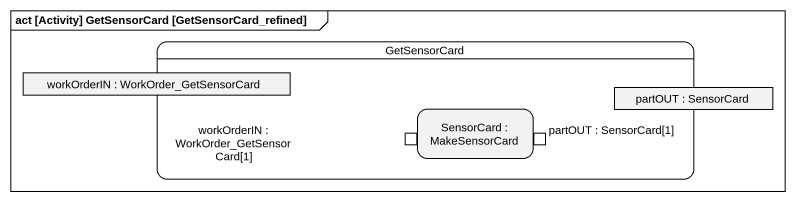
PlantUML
@startuml
mainframe act [Activity] GetSensorCard [GetSensorCard_refined]
hide empty description
state GetSensorCard {
  state "workOrderIN : WorkOrder_GetSensorCard" as workOrderIN <<object>>
  state "partOUT : SensorCard" as partOUT <<object>>
  state "SensorCard : MakeSensorCard" as SensorCard {
    state "workOrderIN : WorkOrder_GetSensorCard[1]" as workOrderIN_WorkOrder <<inputPin>>
    state "partOUT : SensorCard[1]" as partOUT_SensorCard_1 <<outputPin>>
  }
}
@enduml
